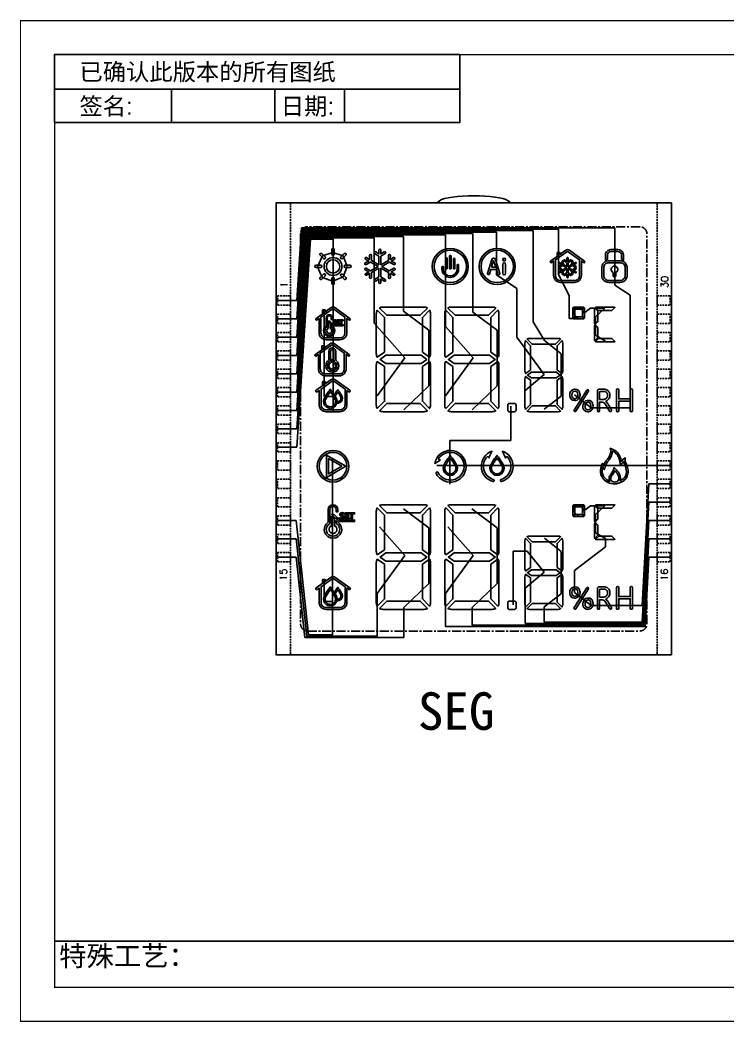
# Model space of a CAD drawing. Header units: millimetres. Extents: x 963 to 1606, y 260 to 429.
# Drawn here: x 1409.6 to 1507.7, y 260.2 to 399 of the extents above; entities that cross this region are included whole.
import ezdxf
from ezdxf.enums import TextEntityAlignment as Align

# ---------------------------------------------------------------- set-up
doc = ezdxf.new("R2010")
doc.units = ezdxf.units.MM
for name, pattern in [('CENTER', [2, 1.25, -0.25, 0.25, -0.25]), ('DASHED2', [0.375, 0.25, -0.125]), ('HIDDEN', [0.375, 0.25, -0.125])]:
    doc.linetypes.add(name, pattern=pattern)
for name, color, linetype in [('1', 4, 'Continuous'), ('dwg', 7, 'Continuous'), ('seg', 3, 'Continuous'), ('title', 7, 'Continuous')]:
    doc.layers.add(name, color=color, linetype=linetype)
doc.styles.add('ROMANS', font='romans.shx')
doc.styles.add('title', font='arial.ttf', dxfattribs={"width": 0.8, "height": 5})

# ---------------------------------------------------------------- blocks, each defined once
blk = doc.blocks.new('SIGN-C')
at = {"layer": '1', "color": 4, "const_width": 0.238}
blk.add_lwpolyline([(0, 0), (0, 210), (297, 210), (297, 0)], close=True, dxfattribs=at)
at = {"layer": 'title'}
for p, q in [((7.14, 195.58), (92.18, 195.58)), ((31.65, 195.58), (31.65, 188.59)), ((53.39, 195.58), (53.39, 188.59)), ((68.02, 195.58), (68.02, 188.59)), ((7.14, 16.82), (190.74, 16.82))]:
    blk.add_line(p, q, dxfattribs=at)
at = {"layer": 'title', "const_width": 0.238}
blk.add_lwpolyline([(7.14, 7.14), (7.14, 202.86), (289.86, 202.86), (289.86, 7.14)], close=True, dxfattribs=at)
at = {"layer": 'title'}
blk.add_lwpolyline([(7.14, 202.86), (7.14, 188.59), (92.18, 188.59), (92.18, 202.86)], close=True, dxfattribs=at)
at = {"layer": 'title', "style": 'title'}
for s, height, p in [('已确认此版本的所有图纸', 3.5873, (12.35, 197.44)), ('签名:', 3.587, (12.35, 190.24)), ('日期:', 3.587, (54.65, 190.24))]:
    blk.add_text(s, height=height, dxfattribs=at).set_placement(p)
at = {"layer": 'title', "color": 1, "style": 'title'}
blk.add_text('特殊工艺：', height=4.216, dxfattribs=at).set_placement((8.08, 11.62))
blk = doc.blocks.new('SPC')
at = {"layer": 'dwg'}
for points in [[(6.59, 54.89, 1), (6.81, 55.11), (6.36, 55.57, 1), (6.13, 55.35)], [(7.74, 55.5, 1), (8.06, 55.5), (8.06, 56.14, 1), (7.74, 56.14)], [(8.99, 55.11, 1), (9.21, 54.89), (9.67, 55.35, 1), (9.44, 55.57)], [(14.27, 53.57), (14.27, 52.38), (13.67, 52.01, 1), (13.81, 51.78), (14.27, 52.07), (14.27, 51.56, 1), (14.53, 51.56), (14.53, 52.07), (15, 51.78, 1), (15.14, 52.01), (14.53, 52.38), (14.53, 53.57), (15.57, 52.98), (15.59, 52.27, 1), (15.85, 52.28), (15.84, 52.82), (16.28, 52.57, 1), (16.41, 52.79), (15.97, 53.05), (16.45, 53.31, 1), (16.33, 53.54), (15.7, 53.2), (14.67, 53.8), (15.7, 54.4), (16.33, 54.06, 1), (16.45, 54.29), (15.97, 54.55), (16.41, 54.81, 1), (16.28, 55.04), (15.84, 54.78), (15.85, 55.33, 1), (15.59, 55.34), (15.57, 54.63), (14.54, 54.03), (14.53, 55.22), (15.14, 55.6, 1), (15, 55.82), (14.53, 55.53), (14.53, 56.04, 1), (14.27, 56.04), (14.27, 55.53), (13.81, 55.82, 1), (13.67, 55.6), (14.27, 55.22), (14.27, 54.03), (13.24, 54.63), (13.22, 55.34, 1), (12.95, 55.33), (12.97, 54.78), (12.53, 55.04, 1), (12.4, 54.81), (12.84, 54.55), (12.36, 54.29, 1), (12.48, 54.06), (13.11, 54.4), (14.14, 53.8), (13.11, 53.2), (12.48, 53.54, 1), (12.36, 53.31), (12.84, 53.05), (12.4, 52.79, 1), (12.53, 52.57), (12.97, 52.82), (12.95, 52.28, 1), (13.22, 52.27), (13.24, 52.98)], [(40.66, 56.05, 0.320007), (40.14, 56.05), (38.05, 54.55, 1), (38.2, 54.34), (38.47, 54.54), (38.47, 52.55, 0.414214), (39.43, 51.59), (41.36, 51.59, 0.414214), (42.32, 52.55), (42.32, 54.54), (42.6, 54.34, 1), (42.75, 54.55)], [(40.3, 55.84), (38.73, 54.72), (38.73, 52.54, 0.414214), (39.43, 51.84), (41.36, 51.84, 0.414214), (42.06, 52.54), (42.06, 54.73), (40.5, 55.84, 0.320007)], [(45.66, 55.39), (45.66, 54.65, -0.040796), (45.94, 54.83), (45.94, 55.39, -0.414214), (46.41, 55.86), (47.39, 55.86, -0.414214), (47.86, 55.39), (47.86, 54.83, -0.040796), (48.14, 54.65), (48.14, 55.39, 0.414214), (47.39, 56.13), (46.41, 56.13, 0.414214)], [(23.71, 54.93, 1), (23.51, 54.93), (23.51, 53.49), (23.71, 53.49)], [(24.25, 55.23, 1), (24.05, 55.23), (24.05, 53.49), (24.25, 53.49)], [(24.59, 53.49), (24.79, 53.49), (24.79, 54.83, 1), (24.59, 54.83)], [(30.73, 52.75, 1), (31.01, 52.84), (30.43, 54.76, 0.739234), (29.89, 54.76), (29.3, 52.84, 1), (29.58, 52.75), (29.78, 53.38), (30.54, 53.38)], [(31.41, 52.85, 1), (31.82, 52.85), (31.82, 54.09, 1), (31.41, 54.09)], [(40.97, 53.21), (40.98, 52.72, 1), (41.14, 52.73), (41.13, 53.11), (41.5, 52.9, 1.030478), (41.58, 53.04), (41.21, 53.25), (41.55, 53.44, 1), (41.47, 53.58), (41.05, 53.34), (40.55, 53.63), (41.05, 53.91), (41.47, 53.68, 1), (41.55, 53.82), (41.21, 54.01), (41.58, 54.22, 1.030478), (41.5, 54.36), (41.13, 54.14), (41.14, 54.53, 1.021645), (40.98, 54.53), (40.97, 54.05), (40.48, 53.77), (40.48, 54.33), (40.89, 54.58, 1), (40.81, 54.72), (40.48, 54.52), (40.48, 54.95, 1.030478), (40.32, 54.95), (40.32, 54.52), (39.99, 54.72, 1), (39.9, 54.58), (40.32, 54.33), (40.32, 53.77), (39.83, 54.05), (39.81, 54.53, 1), (39.66, 54.53), (39.66, 54.14), (39.29, 54.36, 1.030478), (39.22, 54.22), (39.59, 54.01), (39.25, 53.82, 1), (39.32, 53.68), (39.75, 53.91), (40.24, 53.63), (39.75, 53.34), (39.32, 53.58, 1), (39.25, 53.44), (39.59, 53.25), (39.22, 53.04, 1.030478), (39.29, 52.9), (39.66, 53.11), (39.66, 52.73, 1), (39.81, 52.72), (39.83, 53.21), (40.32, 53.49), (40.32, 52.92), (39.9, 52.67, 1), (39.99, 52.54), (40.32, 52.74), (40.32, 52.31, 1.030478), (40.48, 52.31), (40.48, 52.74), (40.81, 52.54, 1.003444), (40.89, 52.67), (40.48, 52.92), (40.48, 53.49)], [(46.11, 54.59, 0.414214), (45.14, 53.62), (45.14, 52.56, 0.414214), (46.11, 51.59), (47.69, 51.59, 0.414214), (48.66, 52.56), (48.66, 53.62, 0.414214), (47.69, 54.59)], [(45.41, 53.62), (45.41, 52.56, 0.414214), (46.11, 51.86), (47.69, 51.86, 0.414214), (48.39, 52.56), (48.39, 53.62, 0.414214), (47.69, 54.32), (46.11, 54.32, 0.414214)], [(6.2, 53.64, 1), (6.2, 53.96), (5.56, 53.96, 1), (5.56, 53.64)], [(6.81, 52.49, 1), (6.59, 52.71), (6.13, 52.26, 1), (6.36, 52.04)], [(8.99, 52.49), (9.44, 52.04, 1), (9.67, 52.26), (9.21, 52.71, 1)], [(9.6, 53.96, 1), (9.6, 53.64), (10.24, 53.64, 1), (10.24, 53.96)], [(25.3, 53.99, 1), (25.1, 53.99), (25.1, 53.43, -1), (23.2, 53.43), (23.2, 53.7, 1), (23, 53.7), (23, 53.43, 1), (25.3, 53.43)], [(47.1, 52.96, 4.42875), (46.7, 52.96), (46.7, 52.53, 1), (47.1, 52.53)], [(8.06, 52.1, 1), (7.74, 52.1), (7.74, 51.46, 1), (8.06, 51.46)], [(8.16, 48.1, 0.320007), (7.65, 48.1), (5.55, 46.6, 1), (5.7, 46.39), (5.97, 46.59), (5.97, 44.6, 0.414214), (6.93, 43.64), (8.86, 43.64, 0.414214), (9.82, 44.6), (9.82, 46.59), (10.1, 46.39, 1), (10.25, 46.6)], [(7.8, 47.89), (6.23, 46.77), (6.23, 44.59, 0.414214), (6.93, 43.89), (8.86, 43.89, 0.414214), (9.56, 44.59), (9.56, 46.78), (8.01, 47.89, 0.320007)], [(13.9, 41.72, 0.139094), (14.04, 41.23), (15.04, 41.93), (15.04, 46.73), (14.04, 47.73, 0.139094), (13.9, 47.25)], [(20.49, 48.18), (14.83, 48.18, 0.136063), (14.36, 48.04), (15.35, 47.04), (19.98, 47.04), (20.97, 48.04, 0.136063)], [(20.29, 41.93), (21.28, 41.23, 0.139094), (21.42, 41.72), (21.42, 47.25, 0.139094), (21.28, 47.73), (20.29, 46.73)], [(23.38, 41.72, 0.139094), (23.52, 41.23), (24.51, 41.93), (24.51, 46.73), (23.52, 47.73, 0.139094), (23.38, 47.25)], [(29.97, 48.18), (24.31, 48.18, 0.136063), (23.83, 48.04), (24.83, 47.04), (29.45, 47.04), (30.45, 48.04, 0.136063)], [(29.77, 41.93), (30.76, 41.23, 0.139094), (30.9, 41.72), (30.9, 47.25, 0.139094), (30.76, 47.73), (29.77, 46.73)], [(41.11, 46.73, 0.139094), (41.14, 46.62), (41.42, 46.9), (41.42, 47.8), (41.14, 48.08, 0.139094), (41.11, 47.97)], [(41.48, 47.87), (41.21, 48.15, -0.136063), (41.31, 48.18), (42.56, 48.18, -0.136063), (42.66, 48.15), (42.39, 47.87)], [(42.45, 46.9), (42.73, 46.62, 0.139094), (42.76, 46.73), (42.76, 47.97, 0.139094), (42.73, 48.08), (42.45, 47.8)], [(44.18, 48.02, 0.139094), (44.13, 47.86), (44.13, 46.04, 0.139094), (44.18, 45.87), (44.61, 46.17), (44.61, 47.59)], [(44.45, 48.18, 0.136063), (44.28, 48.13), (44.71, 47.7), (46.54, 47.7), (46.97, 48.13, 0.136063), (46.8, 48.18)], [(7.09, 45.43, 4.041745), (7.66, 45.43), (7.66, 45.7), (7.8, 45.56), (7.8, 45.55, -3.380622), (6.95, 45.55), (6.95, 46.69, -1), (7.8, 46.69), (7.8, 46.46), (7.66, 46.46), (7.66, 46.69, 1), (7.09, 46.69)], [(7.23, 46.12), (7.23, 45.22, 4.791288), (7.52, 45.22), (7.52, 45.84)], [(41.48, 46.83), (41.21, 46.56, 0.136063), (41.31, 46.53), (42.56, 46.53, 0.136063), (42.66, 46.56), (42.39, 46.83)], [(44.61, 45.36), (44.18, 45.66, 0.139094), (44.13, 45.49), (44.13, 43.67, 0.139094), (44.18, 43.5), (44.61, 43.94)], [(8.05, 43.11, 0.320007), (7.54, 43.11), (5.45, 41.62, 1), (5.6, 41.41), (5.87, 41.6), (5.87, 39.61, 0.414214), (6.83, 38.65), (8.76, 38.65, 0.414214), (9.72, 39.61), (9.72, 41.61), (10, 41.41, 1), (10.15, 41.62)], [(35.27, 42.82), (35.27, 39.45), (34.58, 38.97, -0.139094), (34.48, 39.31), (34.48, 43.18, -0.139094), (34.58, 43.52)], [(35.13, 43.83, 0.136063), (34.79, 43.73), (35.49, 43.03), (38.73, 43.03), (39.43, 43.73, 0.136063), (39.09, 43.83)], [(39.74, 43.18, 0.139094), (39.64, 43.52), (38.95, 42.82), (38.95, 39.45), (39.64, 38.97, 0.139094), (39.74, 39.31)], [(44.45, 43.35, -0.136063), (44.28, 43.4), (44.71, 43.83), (46.54, 43.83), (46.97, 43.4, -0.136063), (46.8, 43.35)], [(7.69, 42.9), (6.13, 41.79), (6.13, 39.61, 0.414214), (6.83, 38.91), (8.76, 38.91, 0.414214), (9.46, 39.61), (9.46, 41.79), (7.9, 42.9, 0.320007)], [(8.27, 42.06, 0.920896), (7.31, 42.06), (7.31, 40.86, -0.178159), (7.26, 40.77, 3.083722), (8.32, 40.77, -0.178159), (8.27, 40.86)], [(8.03, 42.05, 0.888352), (7.56, 42.05), (7.56, 40.84, -0.202499), (7.41, 40.57, 3.143835), (8.17, 40.57, -0.202499), (8.03, 40.84)], [(7.85, 40.92), (7.85, 40.74, 0.204472), (8.02, 40.42, -3.624789), (7.56, 40.42, 0.204472), (7.74, 40.74), (7.74, 40.92)], [(14.04, 34.12), (15.04, 35.12), (15.04, 39.93), (14.04, 40.63, 0.139094), (13.9, 40.14), (13.9, 34.61, 0.139094)], [(21.28, 40.63), (20.29, 39.93), (20.29, 35.12), (21.28, 34.12, 0.139094), (21.42, 34.61), (21.42, 40.14, 0.139094)], [(23.52, 34.12), (24.51, 35.12), (24.51, 39.93), (23.52, 40.63, 0.139094), (23.38, 40.14), (23.38, 34.61, 0.139094)], [(30.76, 40.63), (29.77, 39.93), (29.77, 35.12), (30.76, 34.12, 0.139094), (30.9, 34.61), (30.9, 40.14, 0.139094)], [(8.16, 38.14, 0.320007), (7.65, 38.14), (5.55, 36.64, 1), (5.7, 36.43), (5.98, 36.63), (5.98, 34.64, 0.414214), (6.94, 33.68), (8.86, 33.68, 0.414214), (9.82, 34.64), (9.82, 36.63), (10.1, 36.43, 1), (10.25, 36.64)], [(7.8, 37.93), (6.24, 36.81), (6.24, 34.64, 0.414214), (6.94, 33.94), (8.87, 33.94, 0.414214), (9.57, 34.64), (9.57, 36.82), (8.01, 37.93, 0.320007)], [(34.58, 33.99), (35.27, 34.69), (35.27, 38.05), (34.58, 38.54, 0.139094), (34.48, 38.2), (34.48, 34.33, 0.139094)], [(39.74, 38.2), (39.74, 34.33, -0.139094), (39.64, 33.99), (38.95, 34.69), (38.95, 38.05), (39.64, 38.54, -0.139094)], [(6.66, 35.45, 1.508902), (8.39, 35.45, 0.042073), (7.89, 36.3, 0.007312), (7.52, 36.79, 0.004993), (7.21, 36.37, 0.045404)], [(7.42, 36.31, 0.047839), (6.85, 35.37, 0.249322), (6.92, 34.69, 0.251038), (7.52, 34.36, 0.251038), (8.13, 34.69, 0.24932), (8.19, 35.37, 0.031176), (7.86, 35.97, 0.017928), (7.52, 36.44, 0.002647)], [(9.16, 35.79, -0.408759), (8.83, 34.94, -0.060024), (8.63, 34.88, -0.015375), (8.54, 34.87, 0.05176), (8.56, 35.08, 0.066573), (8.74, 35.13, 0.141626), (8.93, 35.29, 0.248808), (8.97, 35.71, 0.049065), (8.56, 36.38, 0.009598), (8.45, 36.23), (8.44, 36.21), (8.25, 35.93, 0.009472), (8.13, 36.13, -0.017488), (8.56, 36.73, -0.005991), (8.8, 36.4, -0.043091)], [(41.31, 33.91, 1), (41.54, 33.77), (43.31, 36.53, 1), (43.07, 36.68)], [(45.69, 35.13, -0.066458), (45.91, 34.87, -0.00191), (46.01, 34.73, 0.005682), (46.49, 33.94, -1), (46.21, 33.77), (45.74, 34.56, 0.032995), (45.58, 34.8, 0.017246), (45.54, 34.85, 0.18733), (45.21, 35.01, 0.015422), (45.14, 35.02), (44.84, 35.02), (44.84, 33.83, -1), (44.53, 33.83), (44.53, 36.53, -0.414214), (44.8, 36.8), (45.34, 36.8, -0.030536), (45.56, 36.79, -0.204243), (46.13, 36.45, -0.106049), (46.25, 36.17, -0.141384), (46.2, 35.62, -0.226669)], [(45.59, 36.47, 0.060864), (45.39, 36.49), (45.33, 36.49), (44.92, 36.49, 0.414214), (44.84, 36.41), (44.84, 35.38), (45.33, 35.38), (45.39, 35.38), (45.42, 35.39, 0.057528), (45.59, 35.42, 0.10908), (45.79, 35.54, 0.114485), (45.92, 35.75, 0.083359), (45.96, 35.97, 0.127561), (45.9, 36.23, 0.090419), (45.8, 36.36, 0.107795)], [(47.49, 36.7, 1), (47.18, 36.7), (47.18, 33.83, 1), (47.49, 33.83), (47.49, 35.13), (49.09, 35.13), (49.09, 33.83, 1), (49.4, 33.83), (49.4, 36.7, 1), (49.09, 36.7), (49.09, 35.44), (47.49, 35.44)], [(20.49, 33.68), (14.83, 33.68, -0.136063), (14.36, 33.81), (15.35, 34.81), (19.98, 34.81), (20.97, 33.81, -0.136063)], [(29.97, 33.68), (24.31, 33.68, -0.136063), (23.83, 33.81), (24.83, 34.81), (29.45, 34.81), (30.45, 33.81, -0.136063)], [(32.12, 33.88, 0.414214), (32.31, 33.68), (33.06, 33.68, 0.414214), (33.26, 33.88), (33.26, 34.63, 0.414214), (33.06, 34.82), (32.31, 34.82, 0.414214), (32.12, 34.63)], [(35.13, 33.68, -0.136063), (34.79, 33.77), (35.49, 34.47), (38.73, 34.47), (39.43, 33.77, -0.136063), (39.09, 33.68)], [(22.45, 25.26, 3.791491), (22.53, 27.15), (22.77, 26.98), (21.99, 26.51, -6.134623), (22.19, 25.13, -1)], [(30.11, 24.3, -0.566507), (29.29, 27.47), (29.5, 27.28), (29.92, 28.2, 0.726612), (30.03, 24.02, 1)], [(31.19, 24.3, 0.566507), (32.01, 27.47), (31.8, 27.28), (31.38, 28.2, -0.726612), (31.27, 24.02, -1)], [(48.55, 26.42), (48.58, 26.36, -0.032431), (48.73, 25.94, -0.094121), (48.78, 25.24, -0.085277), (48.61, 24.62, -0.110953), (48.26, 24.18, -0.056393), (47.91, 23.95, -0.030296), (47.58, 23.81), (47.51, 23.79), (47.47, 23.78, -0.029667), (47.2, 23.71, -0.060813), (46.74, 23.7, -0.021768), (46.38, 23.75, -0.031887), (46.05, 23.86, -0.196089), (45.09, 24.8, -0.106369), (44.97, 25.41, -0.05095), (45.02, 25.87, -0.028123), (45.15, 26.35, -0.003221), (45.22, 26.55), (45.25, 26.51, -0.059688), (45.45, 26.21, -0.020055), (45.53, 26.49, -0.086303), (45.73, 26.85, -0.010376), (45.81, 26.95), (45.86, 27.01, 0.06032), (46.17, 27.46, 0.04688), (46.36, 27.92, 0.017278), (46.39, 28, 0.109311), (46.39, 28.35, 0.031115), (46.31, 28.61, -0.011343), (46.65, 28.47, -0.023433), (46.9, 28.34, -0.13736), (47.62, 27.59, -0.06045), (47.78, 27.18, -0.021134), (47.87, 26.74, -0.018818), (47.96, 26.92, -0.118547), (48.19, 27.16, -0.032241), (48.41, 27.28, 0.006562), (48.4, 27.15), (48.39, 27.12, 0.111537), (48.44, 26.69, 0.023307)], [(47.76, 26.19, -0.040252), (48.01, 26.59, -0.000425), (48.18, 26.8, 0.04834), (48.26, 26.52, 0.002877), (48.41, 26.15, -0.017787), (48.48, 25.94, -0.181016), (48.42, 24.75, -0.089076), (48.22, 24.46, -0.082601), (47.89, 24.22, -0.019202), (47.65, 24.12, 0.149838), (47.73, 24.58, 0.10745), (47.51, 25.19, 0.044672), (47.21, 25.59, 0.014678), (46.88, 25.93, -0.005304), (46.77, 25.66, -0.039854), (46.53, 25.2, -0.016294), (46.37, 24.95, 0.039647), (46.23, 24.73, 0.087499), (46.16, 24.5, 0.064225), (46.17, 24.25, 0.133839), (46.27, 24.04), (46.18, 24.06, -0.054284), (45.84, 24.24, -0.129693), (45.33, 24.83, -0.114894), (45.2, 25.39, -0.058193), (45.25, 25.84, -0.014662), (45.3, 26.03, -0.016978), (45.49, 25.67, -0.006899), (45.61, 26.04, -0.013652), (45.78, 26.5, -0.067534), (45.93, 26.73, -0.008142), (46.02, 26.85), (46.04, 26.87, 0.068162), (46.42, 27.44, 0.026996), (46.55, 27.74, 0.068338), (46.63, 28.11, 0.029668), (46.63, 28.22, -0.085362), (47.14, 27.86, -0.072351), (47.42, 27.49, -0.040289), (47.5, 27.28, -0.038126)], [(24.53, 27.11, 0.007312), (24.15, 27.62, 0.004993), (23.82, 27.18, 0.045404), (23.24, 26.22, 1.508902), (25.06, 26.22, 0.042073)], [(24.5, 26.76, 0.017928), (24.15, 27.25, 0.002647), (24.04, 27.11, 0.047839), (23.45, 26.12, 0.249322), (23.52, 25.41, 0.251034), (24.15, 25.07, 0.251034), (24.78, 25.41, 0.24932), (24.85, 26.12, 0.031176)], [(31, 27.11, 0.007312), (30.62, 27.62, 0.004993), (30.29, 27.18, 0.045404), (29.72, 26.22, 1.508902), (31.53, 26.22, 0.042073)], [(30.97, 26.76, 0.017928), (30.62, 27.25, 0.002647), (30.52, 27.11, 0.047839), (29.92, 26.12, 0.249322), (29.99, 25.41, 0.251034), (30.62, 25.07, 0.251034), (31.26, 25.41, 0.24932), (31.33, 26.12, 0.031176)], [(47.36, 24.08, 0.04099), (47.42, 24.16, 0.063653), (47.49, 24.37, 0.126863), (47.45, 24.79, 0.064384), (47.29, 25.11, 0.04477), (46.96, 25.52, -0.037369), (46.72, 25.06, -0.012779), (46.56, 24.83, 0.026193), (46.46, 24.69, 0.061241), (46.4, 24.53, 0.17354), (46.41, 24.26, 0.071184), (46.47, 24.15, 0.043044), (46.51, 24.11, 0.22207), (47.1, 23.95, 0.061845), (47.23, 23.99, 0.095107)], [(8.56, 20.14, 1), (7.24, 20.14), (7.24, 18.38, 3.380622), (8.56, 18.38), (8.56, 18.4), (8.34, 18.62), (8.34, 18.2, -4.041745), (7.46, 18.2), (7.46, 20.14, -1), (8.34, 20.14), (8.34, 19.79), (8.56, 19.79)], [(14.04, 13.86), (15.04, 14.55), (15.04, 19.36), (14.04, 20.36, 0.139094), (13.9, 19.87), (13.9, 14.34, 0.139094)], [(20.49, 20.8), (14.83, 20.8, 0.136063), (14.36, 20.67), (15.35, 19.67), (19.98, 19.67), (20.97, 20.67, 0.136063)], [(21.28, 20.36), (20.29, 19.36), (20.29, 14.55), (21.28, 13.86, 0.139094), (21.42, 14.34), (21.42, 19.87, 0.139094)], [(23.52, 13.86), (24.51, 14.55), (24.51, 19.36), (23.52, 20.36, 0.139094), (23.38, 19.87), (23.38, 14.34, 0.139094)], [(29.97, 20.8), (24.31, 20.8, 0.136063), (23.83, 20.67), (24.83, 19.67), (29.45, 19.67), (30.45, 20.67, 0.136063)], [(30.76, 20.36), (29.77, 19.36), (29.77, 14.55), (30.76, 13.86, 0.139094), (30.9, 14.34), (30.9, 19.87, 0.139094)], [(41.12, 19.36, 0.139094), (41.15, 19.25), (41.42, 19.53), (41.42, 20.43), (41.15, 20.7, 0.139094), (41.12, 20.6)], [(41.49, 20.5), (41.21, 20.77, -0.136063), (41.32, 20.8), (42.56, 20.8, -0.136063), (42.67, 20.77), (42.39, 20.5)], [(41.49, 19.46), (41.21, 19.18, 0.136063), (41.32, 19.15), (42.56, 19.15, 0.136063), (42.67, 19.18), (42.39, 19.46)], [(42.46, 19.53), (42.73, 19.25, 0.139094), (42.76, 19.36), (42.76, 20.6, 0.139094), (42.73, 20.7), (42.46, 20.43)], [(44.18, 20.65, 0.139094), (44.13, 20.48), (44.13, 18.66, 0.139094), (44.18, 18.49), (44.61, 18.8), (44.61, 20.21)], [(44.45, 20.8, 0.136063), (44.29, 20.75), (44.72, 20.32), (46.54, 20.32), (46.97, 20.75, 0.136063), (46.81, 20.8)], [(7.68, 19.27), (7.68, 17.87, 4.791288), (8.12, 17.87), (8.12, 18.84)], [(44.61, 17.98), (44.18, 18.28, 0.139094), (44.13, 18.12), (44.13, 16.3, 0.139094), (44.18, 16.13), (44.61, 16.56)], [(34.58, 11.59), (35.27, 12.08), (35.27, 15.44), (34.58, 16.14, 0.139094), (34.48, 15.8), (34.48, 11.93, 0.139094)], [(35.13, 16.45, 0.136063), (34.79, 16.36), (35.49, 15.66), (38.73, 15.66), (39.43, 16.36, 0.136063), (39.09, 16.45)], [(38.95, 12.08), (39.64, 11.59, 0.139094), (39.74, 11.93), (39.74, 15.8, 0.139094), (39.64, 16.14), (38.95, 15.44)], [(44.45, 15.98, -0.136063), (44.29, 16.02), (44.72, 16.46), (46.54, 16.46), (46.97, 16.02, -0.136063), (46.81, 15.98)], [(13.9, 12.76), (13.9, 7.23, 0.139094), (14.04, 6.75), (15.04, 7.75), (15.04, 12.55), (14.04, 13.25, 0.139094)], [(21.42, 12.76), (21.42, 7.23, -0.139094), (21.28, 6.75), (20.29, 7.75), (20.29, 12.55), (21.28, 13.25, -0.139094)], [(23.38, 12.76), (23.38, 7.23, 0.139094), (23.52, 6.75), (24.51, 7.75), (24.51, 12.55), (23.52, 13.25, 0.139094)], [(30.9, 12.76), (30.9, 7.23, -0.139094), (30.76, 6.75), (29.77, 7.75), (29.77, 12.55), (30.76, 13.25, -0.139094)], [(34.48, 10.82), (34.48, 6.96, 0.139094), (34.58, 6.61), (35.27, 7.31), (35.27, 10.68), (34.58, 11.17, 0.139094)], [(39.74, 10.82, 0.139094), (39.64, 11.17), (38.95, 10.68), (38.95, 7.31), (39.64, 6.61, 0.139094), (39.74, 6.96)], [(8.16, 10.76, 0.320007), (7.65, 10.76), (5.55, 9.27, 1), (5.7, 9.06), (5.98, 9.25), (5.98, 7.26, 0.414214), (6.94, 6.3), (8.86, 6.3, 0.414214), (9.82, 7.26), (9.82, 9.26), (10.1, 9.06, 1), (10.25, 9.27)], [(7.8, 10.55), (6.24, 9.44), (6.24, 7.26, 0.414214), (6.94, 6.56), (8.87, 6.56, 0.414214), (9.57, 7.26), (9.57, 9.44), (8.01, 10.55, 0.320007)], [(6.66, 8.08, 1.508902), (8.39, 8.08, 0.042073), (7.89, 8.93, 0.007312), (7.52, 9.42, 0.004993), (7.21, 9, 0.045404)], [(7.42, 8.93, 0.047839), (6.85, 7.99, 0.249322), (6.92, 7.31, 0.251038), (7.52, 6.99, 0.251038), (8.13, 7.31, 0.24932), (8.19, 7.99, 0.031176), (7.86, 8.6, 0.017928), (7.52, 9.06, 0.002647)], [(9.16, 8.42, -0.408759), (8.83, 7.56, -0.060024), (8.63, 7.51, -0.015375), (8.54, 7.49, 0.05176), (8.56, 7.71, 0.066573), (8.74, 7.76, 0.141626), (8.93, 7.92, 0.248808), (8.97, 8.33, 0.049065), (8.56, 9.01, 0.009598), (8.45, 8.85), (8.44, 8.84), (8.25, 8.56, 0.009472), (8.13, 8.75, -0.017488), (8.56, 9.36, -0.005991), (8.8, 9.03, -0.043091)], [(41.31, 6.54, 1), (41.54, 6.39), (43.31, 9.15, 1), (43.07, 9.3)], [(45.69, 7.75, -0.066458), (45.91, 7.5, -0.00191), (46.01, 7.35, 0.005682), (46.49, 6.57, -1), (46.21, 6.4), (45.74, 7.18, 0.032995), (45.58, 7.42, 0.017246), (45.54, 7.47, 0.18733), (45.21, 7.64, 0.015422), (45.14, 7.64), (44.84, 7.64), (44.84, 6.46, -1), (44.53, 6.46), (44.53, 9.16, -0.414214), (44.8, 9.43), (45.34, 9.43, -0.030536), (45.56, 9.42, -0.204243), (46.13, 9.08, -0.106049), (46.25, 8.8, -0.141384), (46.2, 8.24, -0.226669)], [(45.59, 9.09, 0.060864), (45.39, 9.12), (45.33, 9.12), (44.92, 9.12, 0.414214), (44.84, 9.04), (44.84, 8), (45.33, 8), (45.39, 8.01), (45.42, 8.01, 0.057528), (45.59, 8.05, 0.10908), (45.79, 8.16, 0.114485), (45.92, 8.37, 0.083359), (45.96, 8.59, 0.127561), (45.9, 8.85, 0.090419), (45.8, 8.98, 0.107795)], [(47.49, 9.32, 1), (47.18, 9.32), (47.18, 6.46, 1), (47.49, 6.46), (47.49, 7.76), (49.09, 7.76), (49.09, 6.46, 1), (49.4, 6.46), (49.4, 9.32, 1), (49.09, 9.32), (49.09, 8.07), (47.49, 8.07)], [(20.49, 6.3), (14.83, 6.3, -0.136063), (14.36, 6.44), (15.35, 7.44), (19.98, 7.44), (20.97, 6.44, -0.136063)], [(29.97, 6.3), (24.31, 6.3, -0.136063), (23.83, 6.44), (24.83, 7.44), (29.45, 7.44), (30.45, 6.44, -0.136063)], [(32.12, 6.5, 0.414214), (32.31, 6.3), (33.06, 6.3, 0.414214), (33.26, 6.5), (33.26, 7.25, 0.414214), (33.06, 7.45), (32.31, 7.45, 0.414214), (32.12, 7.25)], [(35.13, 6.3, -0.136063), (34.79, 6.4), (35.49, 7.1), (38.73, 7.1), (39.43, 6.4, -0.136063), (39.09, 6.3)]]:
    blk.add_lwpolyline(points, format="xyb", close=True, dxfattribs=at)
for points in [[(38.96, 55.75), (39.31, 55.75), (39.31, 55.57), (38.96, 55.32)], [(29.87, 53.68), (30.45, 53.68), (30.16, 54.62)], [(6.46, 47.8), (6.81, 47.8), (6.81, 47.62), (6.46, 47.37)], [(7.99, 45.73), (9.31, 45.73), (9.31, 45.59), (7.93, 45.59), (7.27, 46.24), (7.47, 46.24)], [(8.35, 46.38), (8.34, 46.39), (8.32, 46.39), (8.29, 46.4), (8.26, 46.4), (8.24, 46.4), (8.2, 46.4), (8.19, 46.4), (8.16, 46.4), (8.13, 46.4), (8.11, 46.39), (8.08, 46.38), (8.06, 46.37), (8.04, 46.36), (8.03, 46.35), (8.01, 46.33), (8, 46.31), (7.99, 46.29), (7.98, 46.26), (7.98, 46.23), (7.98, 46.21), (7.99, 46.19), (7.99, 46.17), (8.01, 46.15), (8.02, 46.13), (8.04, 46.11), (8.06, 46.09), (8.09, 46.08), (8.12, 46.07), (8.13, 46.06), (8.17, 46.04), (8.19, 46.03), (8.21, 46.02), (8.22, 46.01), (8.24, 45.99), (8.24, 45.96), (8.24, 45.96), (8.24, 45.94), (8.22, 45.92), (8.2, 45.91), (8.17, 45.9), (8.14, 45.9), (8.13, 45.9), (8.1, 45.9), (8.08, 45.91), (8.05, 45.92), (8.03, 45.93), (8, 45.94), (7.98, 45.96), (7.98, 45.84), (7.99, 45.83), (8.01, 45.82), (8.03, 45.82), (8.06, 45.81), (8.08, 45.81), (8.11, 45.8), (8.14, 45.8), (8.16, 45.8), (8.2, 45.81), (8.22, 45.81), (8.25, 45.82), (8.27, 45.82), (8.29, 45.83), (8.31, 45.85), (8.32, 45.86), (8.34, 45.88), (8.36, 45.9), (8.36, 45.92), (8.37, 45.95), (8.37, 45.97), (8.37, 46), (8.36, 46.03), (8.35, 46.05), (8.34, 46.07), (8.34, 46.08), (8.32, 46.09), (8.3, 46.11), (8.28, 46.12), (8.25, 46.14), (8.22, 46.15), (8.19, 46.17), (8.16, 46.18), (8.14, 46.19), (8.13, 46.2), (8.12, 46.22), (8.11, 46.24), (8.11, 46.25), (8.12, 46.27), (8.14, 46.29), (8.15, 46.3), (8.18, 46.3), (8.21, 46.31), (8.22, 46.31), (8.25, 46.3), (8.28, 46.3), (8.3, 46.29), (8.32, 46.28), (8.35, 46.27)], [(8.47, 46.39), (8.8, 46.39), (8.8, 46.29), (8.59, 46.29), (8.59, 46.16), (8.79, 46.16), (8.79, 46.06), (8.59, 46.06), (8.59, 45.91), (8.81, 45.91), (8.81, 45.81), (8.47, 45.81)], [(9.14, 45.81), (9.14, 46.29), (9.31, 46.29), (9.31, 46.39), (8.85, 46.39), (8.85, 46.29), (9.02, 46.29), (9.02, 45.81)], [(6.35, 42.81), (6.71, 42.81), (6.71, 42.63), (6.35, 42.38)], [(20.1, 41.49), (15.23, 41.49), (14.42, 40.93), (15.23, 40.36), (20.1, 40.36), (20.9, 40.93)], [(29.58, 41.49), (24.7, 41.49), (23.9, 40.93), (24.7, 40.36), (29.58, 40.36), (30.38, 40.93)], [(35.4, 39.15), (34.84, 38.75), (35.4, 38.36), (38.81, 38.36), (39.38, 38.75), (38.81, 39.15)], [(6.46, 37.84), (6.81, 37.84), (6.81, 37.66), (6.46, 37.41)], [(41.1, 36.71), (40.91, 36.57), (40.83, 36.46), (40.74, 36.25), (40.71, 35.98), (40.72, 35.87), (40.78, 35.63), (40.9, 35.43), (40.95, 35.38), (41.15, 35.26), (41.4, 35.23), (41.51, 35.23), (41.74, 35.3), (41.93, 35.45), (42, 35.55), (42.1, 35.77), (42.13, 36.03), (42.12, 36.15), (42.06, 36.39), (41.95, 36.59), (41.9, 36.63), (41.7, 36.75), (41.44, 36.79), (41.33, 36.78)], [(41.12, 35.61), (41.05, 35.74), (41.01, 36), (41.03, 36.19), (41.13, 36.4), (41.2, 36.47), (41.43, 36.54), (41.53, 36.53), (41.73, 36.4), (41.79, 36.28), (41.83, 36.01), (41.81, 35.83), (41.72, 35.62), (41.65, 35.55), (41.42, 35.47), (41.32, 35.48)], [(43.31, 33.68), (43.21, 33.68), (42.96, 33.72), (42.76, 33.84), (42.71, 33.89), (42.58, 34.09), (42.53, 34.33), (42.52, 34.43), (42.55, 34.7), (42.64, 34.92), (42.72, 35.02), (42.9, 35.17), (43.14, 35.24), (43.25, 35.24), (43.5, 35.21), (43.7, 35.09), (43.75, 35.04), (43.87, 34.85), (43.92, 34.61), (43.93, 34.48), (43.9, 34.21), (43.8, 34), (43.73, 33.9), (43.54, 33.75)], [(43.46, 34), (43.22, 33.93), (43.13, 33.94), (42.93, 34.07), (42.86, 34.19), (42.82, 34.45), (42.84, 34.64), (42.93, 34.85), (43, 34.92), (43.24, 34.99), (43.33, 34.98), (43.53, 34.85), (43.59, 34.73), (43.63, 34.47), (43.61, 34.28), (43.53, 34.07)], [(9.69, 26.13), (7.01, 27.68), (7.01, 24.58)], [(9.13, 26.13), (7.29, 27.19), (7.29, 25.07)], [(8.05, 19.45), (8.84, 18.67), (10.88, 18.67), (10.88, 18.45), (8.75, 18.45), (7.73, 19.45)], [(9.07, 19.69), (9.03, 19.68), (8.99, 19.67), (8.96, 19.65), (8.93, 19.63), (8.91, 19.62), (8.88, 19.59), (8.86, 19.56), (8.84, 19.52), (8.83, 19.48), (8.83, 19.44), (8.83, 19.4), (8.84, 19.37), (8.85, 19.33), (8.87, 19.3), (8.89, 19.27), (8.92, 19.25), (8.96, 19.22), (9, 19.2), (9.04, 19.18), (9.07, 19.17), (9.12, 19.14), (9.16, 19.12), (9.19, 19.11), (9.2, 19.09), (9.23, 19.06), (9.24, 19.02), (9.24, 19.02), (9.23, 18.98), (9.2, 18.95), (9.17, 18.94), (9.13, 18.93), (9.08, 18.93), (9.06, 18.93), (9.02, 18.93), (8.98, 18.94), (8.94, 18.95), (8.9, 18.97), (8.87, 18.99), (8.83, 19.02), (8.83, 18.82), (8.84, 18.82), (8.87, 18.81), (8.91, 18.8), (8.95, 18.79), (8.99, 18.78), (9.04, 18.78), (9.09, 18.77), (9.12, 18.78), (9.16, 18.78), (9.21, 18.79), (9.25, 18.79), (9.28, 18.81), (9.32, 18.82), (9.34, 18.84), (9.36, 18.86), (9.39, 18.89), (9.41, 18.92), (9.42, 18.95), (9.43, 18.99), (9.44, 19.04), (9.43, 19.08), (9.42, 19.12), (9.41, 19.16), (9.39, 19.19), (9.38, 19.2), (9.36, 19.22), (9.33, 19.24), (9.29, 19.27), (9.25, 19.29), (9.2, 19.31), (9.15, 19.33), (9.11, 19.35), (9.08, 19.37), (9.06, 19.39), (9.04, 19.42), (9.03, 19.45), (9.03, 19.46), (9.04, 19.49), (9.07, 19.52), (9.1, 19.53), (9.14, 19.54), (9.19, 19.55), (9.2, 19.55), (9.25, 19.54), (9.29, 19.54), (9.33, 19.52), (9.36, 19.51), (9.4, 19.49), (9.4, 19.67), (9.38, 19.67), (9.35, 19.68), (9.31, 19.69), (9.27, 19.69), (9.22, 19.7), (9.18, 19.7), (9.16, 19.7), (9.11, 19.7)], [(9.59, 18.79), (10.11, 18.79), (10.11, 18.95), (9.78, 18.95), (9.78, 19.16), (10.07, 19.16), (10.07, 19.32), (9.78, 19.32), (9.78, 19.53), (10.09, 19.53), (10.09, 19.68), (9.59, 19.68)], [(10.43, 19.53), (10.43, 18.79), (10.62, 18.79), (10.62, 19.53), (10.88, 19.53), (10.88, 19.68), (10.18, 19.68), (10.18, 19.53)], [(20.1, 14.12), (15.23, 14.12), (14.42, 13.55), (15.23, 12.99), (20.1, 12.99), (20.9, 13.55)], [(29.58, 14.12), (24.7, 14.12), (23.9, 13.55), (24.7, 12.99), (29.58, 12.99), (30.38, 13.55)], [(35.4, 11.77), (34.84, 11.38), (35.4, 10.98), (38.81, 10.98), (39.38, 11.38), (38.81, 11.77)], [(6.46, 10.46), (6.81, 10.46), (6.81, 10.29), (6.46, 10.03)], [(41.1, 9.34), (40.91, 9.19), (40.83, 9.09), (40.74, 8.87), (40.71, 8.6), (40.72, 8.5), (40.78, 8.25), (40.9, 8.06), (40.95, 8.01), (41.15, 7.89), (41.4, 7.85), (41.51, 7.86), (41.74, 7.93), (41.93, 8.07), (42, 8.17), (42.1, 8.39), (42.13, 8.65), (42.12, 8.78), (42.06, 9.02), (41.95, 9.21), (41.9, 9.25), (41.7, 9.38), (41.44, 9.41), (41.33, 9.41)], [(41.12, 8.24), (41.05, 8.36), (41.01, 8.62), (41.03, 8.82), (41.13, 9.02), (41.2, 9.1), (41.43, 9.17), (41.53, 9.15), (41.73, 9.03), (41.79, 8.9), (41.83, 8.64), (41.81, 8.45), (41.72, 8.24), (41.65, 8.17), (41.42, 8.1), (41.32, 8.11)], [(43.31, 6.31), (43.21, 6.3), (42.96, 6.34), (42.76, 6.46), (42.71, 6.51), (42.58, 6.71), (42.53, 6.95), (42.52, 7.06), (42.55, 7.32), (42.64, 7.54), (42.72, 7.65), (42.9, 7.79), (43.14, 7.86), (43.25, 7.87), (43.5, 7.83), (43.7, 7.71), (43.75, 7.67), (43.87, 7.48), (43.92, 7.23), (43.93, 7.1), (43.9, 6.84), (43.8, 6.62), (43.73, 6.52), (43.54, 6.38)], [(43.46, 6.62), (43.22, 6.55), (43.13, 6.56), (42.93, 6.69), (42.86, 6.81), (42.82, 7.07), (42.84, 7.26), (42.93, 7.47), (43, 7.55), (43.24, 7.62), (43.33, 7.6), (43.53, 7.48), (43.59, 7.36), (43.63, 7.09), (43.61, 6.91), (43.53, 6.7)]]:
    blk.add_lwpolyline(points, close=True, dxfattribs=at)
for centre, radius in [((24.15, 53.8), 2.5), ((24.15, 53.8), 2.24), ((30.65, 53.8), 2.5), ((30.65, 53.8), 2.24), ((7.9, 53.8), 1.24), ((7.9, 53.8), 0.925), ((31.62, 54.75), 0.205), ((7.9, 26.13), 2.19), ((7.9, 26.13), 1.92)]:
    blk.add_circle(centre, radius, dxfattribs=at)
blk = doc.blocks.new('DWG')
at = {"layer": 'dwg'}
blk.add_lwpolyline([(54.8, 0), (0, 0), (0, 62.6), (54.8, 62.6)], close=True, dxfattribs=at)
at = {"layer": 'dwg', "linetype": 'DASHED2'}
for points in [[(2, 62.6), (2, 0)], [(52.8, 62.6), (52.8, 0)]]:
    blk.add_lwpolyline(points, dxfattribs=at)
at = {"layer": 'dwg'}
blk.add_lwpolyline([(22.4, 62.6), (22.46, 62.76), (22.64, 62.91), (22.94, 63.05), (23.35, 63.19), (23.86, 63.31), (24.46, 63.41), (25.13, 63.49), (25.85, 63.55), (26.62, 63.59), (27.4, 63.6), (28.18, 63.59), (28.95, 63.55), (29.67, 63.49), (30.34, 63.41), (30.94, 63.31), (31.45, 63.19), (31.86, 63.05), (32.16, 62.91), (32.34, 62.76), (32.4, 62.6)], dxfattribs=at)
at = {"layer": 'dwg', "linetype": 'CENTER'}
blk.add_lwpolyline([(51.4, 58.3, 0.414214), (50.4, 59.3), (4.4, 59.3, 0.414214), (3.4, 58.3), (3.4, 4.3, 0.414214), (4.4, 3.3), (50.4, 3.3, 0.414214), (51.4, 4.3)], format="xyb", close=True, dxfattribs=at)
at = {"layer": 'dwg', "linetype": 'HIDDEN'}
for points in [[(2, 49.71), (2, 48.44), (0.2, 48.44), (0.2, 49.71)], [(52.8, 49.71), (52.8, 48.44), (54.6, 48.44), (54.6, 49.71)], [(2, 47.18), (2, 45.91), (0.2, 45.91), (0.2, 47.18)], [(52.8, 47.18), (52.8, 45.91), (54.6, 45.91), (54.6, 47.18)], [(2, 44.63), (2, 43.37), (0.2, 43.37), (0.2, 44.63)], [(52.8, 44.63), (52.8, 43.37), (54.6, 43.37), (54.6, 44.63)], [(2, 42.09), (2, 40.82), (0.2, 40.82), (0.2, 42.09)], [(52.8, 42.09), (52.8, 40.82), (54.6, 40.82), (54.6, 42.09)], [(2, 39.56), (2, 38.29), (0.2, 38.29), (0.2, 39.56)], [(52.8, 39.56), (52.8, 38.29), (54.6, 38.29), (54.6, 39.56)], [(2, 37.01), (2, 35.74), (0.2, 35.74), (0.2, 37.01)], [(52.8, 37.01), (52.8, 35.74), (54.6, 35.74), (54.6, 37.01)], [(2, 34.47), (2, 33.2), (0.2, 33.2), (0.2, 34.47)], [(52.8, 34.47), (52.8, 33.2), (54.6, 33.2), (54.6, 34.47)], [(2, 31.93), (2, 30.67), (0.2, 30.67), (0.2, 31.93)], [(52.8, 31.93), (52.8, 30.67), (54.6, 30.67), (54.6, 31.93)], [(2, 29.39), (2, 28.12), (0.2, 28.12), (0.2, 29.39)], [(52.8, 29.39), (52.8, 28.12), (54.6, 28.12), (54.6, 29.39)], [(2, 26.86), (2, 25.58), (0.2, 25.58), (0.2, 26.86)], [(52.8, 26.86), (52.8, 25.58), (54.6, 25.58), (54.6, 26.86)], [(2, 24.32), (2, 23.05), (0.2, 23.05), (0.2, 24.32)], [(52.8, 24.32), (52.8, 23.05), (54.6, 23.05), (54.6, 24.32)], [(2, 21.77), (2, 20.5), (0.2, 20.5), (0.2, 21.77)], [(52.8, 21.77), (52.8, 20.5), (54.6, 20.5), (54.6, 21.77)], [(2, 19.24), (2, 17.96), (0.2, 17.96), (0.2, 19.24)], [(52.8, 19.24), (52.8, 17.96), (54.6, 17.96), (54.6, 19.24)], [(2, 16.69), (2, 15.43), (0.2, 15.43), (0.2, 16.69)], [(52.8, 16.69), (52.8, 15.43), (54.6, 15.43), (54.6, 16.69)], [(2, 14.16), (2, 12.88), (0.2, 12.88), (0.2, 14.16)], [(52.8, 14.16), (52.8, 12.88), (54.6, 12.88), (54.6, 14.16)]]:
    blk.add_lwpolyline(points, close=True, dxfattribs=at)
at = {"layer": 'dwg'}
blk.add_blockref('SPC', (0, 0), dxfattribs=at)
at = {"layer": 'dwg', "style": 'ROMANS'}
for s, p in [('30', (53.87, 51.65)), ('1', (1.1, 51.28)), ('15', (1, 11.11)), ('16', (53.8, 11.11))]:
    blk.add_text(s, height=0.972, rotation=90, dxfattribs=at).set_placement(p, align=Align.MIDDLE)

msp = doc.modelspace()

# ---------------------------------------------------------------- linework, layer by layer
at = {"layer": 'seg'}
for p, q in [((1447.924, 360.156), (1448.58, 370.232)), ((1447.924, 357.616), (1448.733, 370.032)), ((1447.924, 355.076), (1448.885, 369.832)), ((1447.924, 352.536), (1449.038, 369.632)), ((1447.924, 349.996), (1449.19, 369.432)), ((1447.924, 347.456), (1449.343, 369.232)), ((1491.964, 370.232), (1448.58, 370.232)), ((1484.151, 370.032), (1448.733, 370.032)), ((1480.643, 369.832), (1448.885, 369.832)), ((1475.598, 369.632), (1449.038, 369.632)), ((1472.317, 369.432), (1449.19, 369.432)), ((1468.516, 369.232), (1449.343, 369.232)), ((1468.516, 356.546), (1468.516, 369.232)), ((1472.317, 369.432), (1472.317, 358.564)), ((1475.598, 363.717), (1475.598, 369.632)), ((1480.643, 369.832), (1480.643, 357.197)), ((1484.151, 370.032), (1484.151, 363.756)), ((1491.964, 362.28), (1491.964, 370.232)), ((1447.924, 344.916), (1449.495, 369.032)), ((1447.924, 342.376), (1449.648, 368.832)), ((1447.924, 339.836), (1449.8, 368.632)), ((1462.684, 369.032), (1449.495, 369.032)), ((1458.607, 368.832), (1449.648, 368.832)), ((1452.957, 368.632), (1449.8, 368.632)), ((1452.957, 344.836), (1452.957, 368.632)), ((1458.607, 368.832), (1458.607, 357.036)), ((1462.684, 358.68), (1462.684, 369.032)), ((1452.907, 366.791), (1451.46, 366.358)), ((1454.316, 366.333), (1452.907, 366.791)), ((1451.46, 366.358), (1450.771, 364.809)), ((1454.898, 364.875), (1454.316, 366.333)), ((1450.771, 364.809), (1451.437, 363.363)), ((1454.311, 363.452), (1454.898, 364.875)), ((1478.375, 361.807), (1475.598, 363.717)), ((1484.151, 363.756), (1485.669, 360.829)), ((1451.437, 363.363), (1452.89, 362.847)), ((1452.89, 362.847), (1454.311, 363.452)), ((1491.964, 362.28), (1494.1, 360.907)), ((1478.375, 355.085), (1478.375, 361.807)), ((1494.1, 360.907), (1494.1, 345.281)), ((1445.225, 360.156), (1447.924, 360.156)), ((1485.669, 357.68), (1485.669, 360.829)), ((1451.688, 358.747), (1451.688, 346.84)), ((1466.189, 356.067), (1462.684, 358.68)), ((1475.666, 356.067), (1472.317, 358.564)), ((1486.35, 359.152), (1486.35, 358.204)), ((1487.381, 359.152), (1486.35, 359.152)), ((1486.35, 358.204), (1486.921, 357.68)), ((1487.645, 358.374), (1487.381, 359.152)), ((1488.61, 359.116), (1487.645, 358.374)), ((1490.599, 359.116), (1488.61, 359.116)), ((1489.295, 357.89), (1490.599, 359.116)), ((1445.225, 357.616), (1447.924, 357.616)), ((1462.867, 352.197), (1458.607, 357.036)), ((1480.643, 357.197), (1482.21, 354.61)), ((1486.921, 357.68), (1485.669, 357.68)), ((1489.295, 355.374), (1489.295, 357.89)), ((1466.189, 348.352), (1466.189, 356.067)), ((1472.345, 352.197), (1468.516, 356.546)), ((1475.666, 348.352), (1475.666, 356.067)), ((1490.681, 354.546), (1489.295, 355.374)), ((1445.225, 355.076), (1447.924, 355.076)), ((1482.19, 349.895), (1478.375, 355.085)), ((1484.564, 352.785), (1482.21, 354.61)), ((1445.225, 352.536), (1447.924, 352.536)), ((1484.564, 346.899), (1484.564, 352.785)), ((1459.042, 346.934), (1462.867, 352.197)), ((1468.52, 346.934), (1472.345, 352.197)), ((1445.225, 349.996), (1447.924, 349.996)), ((1479.517, 347.628), (1482.19, 349.895)), ((1462.741, 345.022), (1466.189, 348.352)), ((1472.218, 345.022), (1475.666, 348.352)), ((1445.225, 347.456), (1447.924, 347.456)), ((1488.684, 345.281), (1486.402, 347.089)), ((1451.688, 346.84), (1452.957, 346.84)), ((1482.188, 345.1), (1484.564, 346.899)), ((1445.225, 344.916), (1447.924, 344.916)), ((1477.549, 345.52), (1477.549, 340.784)), ((1494.1, 345.281), (1488.684, 345.281)), ((1445.225, 342.376), (1447.924, 342.376)), ((1469.092, 340.784), (1469.092, 334.729)), ((1477.549, 340.784), (1469.092, 340.784)), ((1445.225, 339.836), (1447.924, 339.836)), ((1452.848, 338.179), (1452.848, 313.867)), ((1499.625, 337.296), (1467.312, 337.296)), ((1496.712, 334.756), (1495.743, 317.906)), ((1499.625, 334.756), (1496.712, 334.756)), ((1486.35, 331.776), (1487.381, 331.776)), ((1486.35, 330.828), (1486.35, 331.776)), ((1487.381, 331.776), (1487.646, 330.999)), ((1487.646, 330.999), (1488.61, 331.74)), ((1488.61, 331.74), (1490.599, 331.74)), ((1490.599, 331.74), (1489.295, 330.514)), ((1496.712, 332.216), (1495.757, 315.61)), ((1496.712, 332.216), (1499.625, 332.216)), ((1466.189, 328.691), (1462.684, 331.305)), ((1472.161, 331.305), (1475.666, 328.691)), ((1486.921, 330.305), (1486.35, 330.828)), ((1489.295, 330.514), (1489.295, 327.999)), ((1445.225, 329.676), (1447.835, 329.676)), ((1447.835, 329.676), (1449.524, 313.867)), ((1452.357, 330.028), (1455.579, 330.028)), ((1496.712, 329.676), (1495.892, 315.41)), ((1496.712, 329.676), (1499.625, 329.676)), ((1462.867, 324.822), (1459.377, 328.786)), ((1466.189, 320.976), (1466.189, 328.691)), ((1472.345, 324.822), (1468.855, 328.786)), ((1475.666, 328.691), (1475.666, 320.976)), ((1489.295, 327.999), (1490.681, 327.17)), ((1445.225, 327.136), (1447.835, 327.136)), ((1447.835, 327.136), (1449.274, 313.667)), ((1482.21, 327.234), (1484.564, 325.409)), ((1490.681, 327.17), (1490.681, 326.049)), ((1496.712, 327.136), (1496.026, 315.21)), ((1496.712, 327.136), (1499.625, 327.136)), ((1459.042, 319.559), (1462.867, 324.822)), ((1468.52, 319.559), (1472.345, 324.822)), ((1477.873, 325.453), (1479.82, 325.453)), ((1477.873, 317.994), (1477.873, 325.453)), ((1479.82, 325.453), (1482.191, 322.52)), ((1484.564, 325.409), (1484.564, 319.524)), ((1490.681, 326.049), (1486.402, 322.767)), ((1445.225, 324.596), (1447.835, 324.596)), ((1447.835, 324.596), (1449.024, 313.467)), ((1496.712, 324.596), (1496.161, 315.01)), ((1496.712, 324.596), (1499.625, 324.596)), ((1482.191, 322.52), (1479.563, 320.291)), ((1486.402, 322.767), (1486.402, 319.714)), ((1451.701, 318.45), (1451.701, 321.31)), ((1462.741, 317.647), (1466.189, 320.976)), ((1475.666, 320.976), (1472.218, 317.647)), ((1459.042, 313.667), (1459.042, 319.559)), ((1468.52, 315.01), (1468.52, 319.559)), ((1479.563, 320.291), (1479.563, 315.41)), ((1484.564, 319.524), (1482.189, 317.725)), ((1486.402, 319.714), (1488.684, 317.906)), ((1452.848, 318.45), (1451.701, 318.45)), ((1488.684, 317.906), (1495.743, 317.906)), ((1462.741, 313.467), (1462.741, 317.647)), ((1472.218, 317.647), (1472.218, 315.21)), ((1482.189, 317.725), (1482.189, 315.61)), ((1472.218, 315.21), (1496.026, 315.21)), ((1479.563, 315.41), (1495.892, 315.41)), ((1482.189, 315.61), (1495.757, 315.61)), ((1449.274, 313.667), (1459.042, 313.667)), ((1449.524, 313.867), (1452.848, 313.867)), ((1468.52, 315.01), (1496.161, 315.01)), ((1449.024, 313.467), (1462.741, 313.467))]:
    msp.add_line(p, q, dxfattribs=at)

# ---------------------------------------------------------------- block references
at = {"layer": 'dwg'}
msp.add_blockref('DWG', (1445.025, 311.076), dxfattribs=at)
at = {"layer": 'title', "xscale": 0.6601140752194183, "yscale": 0.6601140752194183, "zscale": 0.6601140752194183}
msp.add_blockref('SIGN-C', (1409.63, 260.304), dxfattribs=at)

# ---------------------------------------------------------------- texts
at = {"layer": 'seg'}
msp.add_text('SEG', height=5.1953, dxfattribs=at).set_placement((1464.688, 300.69))

doc.saveas('drawing.dxf')
